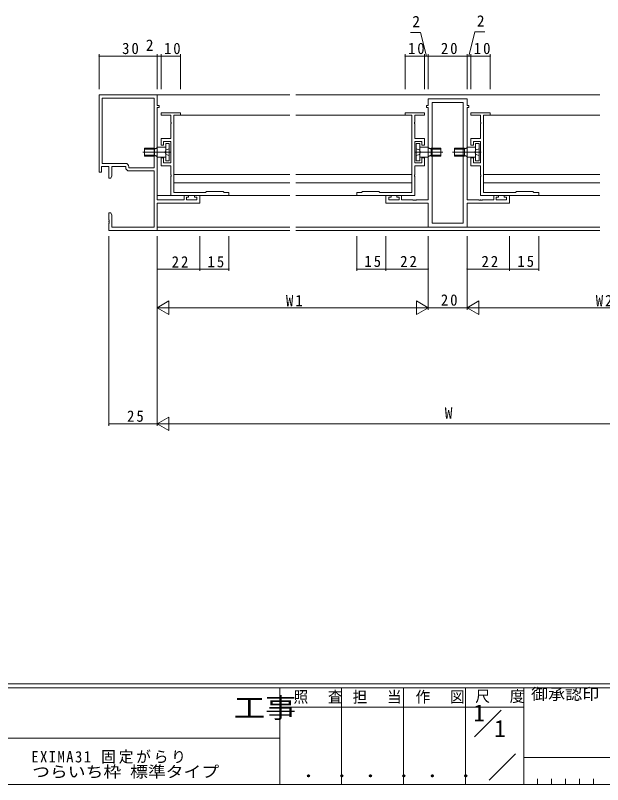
# Model space of a CAD drawing. Units: millimetres, scale not verified. Extents: x -841 to 292, y -594 to 212.
# Drawn here: x -237.5 to 65.8, y -594 to -196.5 of the extents above; entities that cross this region are included whole.
import ezdxf
from ezdxf.enums import TextEntityAlignment as Align

# ---------------------------------------------------------------- set-up
doc = ezdxf.new("R2010")
doc.units = ezdxf.units.MM
doc.header["$LTSCALE"] = 2
doc.linetypes.add('CHAIN2', pattern=[12, 9, -1, 1, -1])
doc.linetypes.add('DASHED3', pattern=[4, 3, -1])
for name, color, linetype, lineweight in [('0-1_YKK_ZWAK', 7, 'Continuous', 9), ('0-3_YKK_11', 7, 'Continuous', 9), ('0-4_YKK_12', 2, 'Continuous', 9), ('0-5_YKK_D', 6, 'Continuous', 9), ('0-6_YKK_13', 4, 'Continuous', 9)]:
    doc.layers.add(name, color=color, linetype=linetype, lineweight=lineweight)
doc.layers.add('0-2_USER1', color=7, linetype='Continuous')
doc.styles.add('ＭＳ ゴシック', font='')
doc.styles.get('ＭＳ ゴシック').set_extended_font_data('MS Gothic')

msp = doc.modelspace()

# ---------------------------------------------------------------- linework, layer by layer
at = {"layer": '0-1_YKK_ZWAK'}
for p, q in [((263, -542), (-837, -542)), ((209, -544), (-837, -544)), ((-101, -544), (-101, -594)), ((-69, -544), (-69, -594)), ((-37, -544), (-37, -594)), ((-5, -544), (-5, -594)), ((25, -544), (25, -594)), ((-3.594, -553.999), (-101, -553.999)), ((-3.594, -553.999), (25, -553.999)), ((-0.471, -569.337), (13.376, -555.49)), ((-285, -569.999), (-101, -569.999)), ((7.103, -591.636), (20.709, -578.03)), ((25, -580), (169, -580)), ((32.2, -591), (32.2, -594)), ((39.4, -591), (39.4, -594)), ((46.6, -591), (46.6, -594)), ((53.8, -591), (53.8, -594)), ((61, -591), (61, -594)), ((-837, -594), (209, -594))]:
    msp.add_line(p, q, dxfattribs=at)
at = {"layer": '0-3_YKK_11'}
for p, q in [((-194.243, -237.6), (-194.243, -277.6)), ((-164.243, -237.6), (-194.243, -237.6)), ((-164.243, -243.1), (-164.243, -237.6)), ((-192.613, -272.97), (-192.613, -239.23)), ((-192.613, -239.23), (-165.873, -239.23)), ((-165.873, -239.23), (-165.873, -275.3)), ((-165.873, -239.23), (-165.873, -275.3)), ((-24.243, -239.6), (-4.243, -239.6)), ((-24.243, -243.1), (-24.243, -239.6)), ((-22.313, -241.53), (-22.313, -303.97)), ((-6.173, -241.53), (-22.313, -241.53)), ((-6.173, -303.97), (-6.173, -241.53)), ((-6.173, -303.97), (-6.173, -241.53)), ((-4.243, -239.6), (-4.243, -243.1)), ((-163.243, -243.1), (-164.243, -243.1)), ((-164.243, -244.1), (-163.243, -244.1)), ((-164.243, -291.87), (-164.243, -244.1)), ((-163.243, -244.1), (-163.243, -243.1)), ((-25.243, -243.1), (-24.243, -243.1)), ((-25.243, -244.1), (-25.243, -243.1)), ((-24.243, -244.1), (-25.243, -244.1)), ((-24.243, -291.87), (-24.243, -244.1)), ((-4.243, -243.1), (-3.243, -243.1)), ((-3.243, -244.1), (-4.243, -244.1)), ((-4.243, -244.1), (-4.243, -291.87)), ((-3.243, -243.1), (-3.243, -244.1)), ((-162.243, -246.9), (-152.243, -246.9)), ((-162.243, -248.1), (-162.243, -246.9)), ((-157.243, -248.1), (-162.243, -248.1)), ((-157.243, -251.642), (-157.243, -248.1)), ((-152.243, -248.1), (-155.743, -248.1)), ((-155.743, -248.1), (-155.743, -288.1)), ((-152.243, -246.9), (-152.243, -248.1)), ((-36.243, -246.9), (-36.243, -248.1)), ((-26.243, -246.9), (-36.243, -246.9)), ((-36.243, -248.1), (-32.743, -248.1)), ((-32.743, -248.1), (-32.743, -288.1)), ((-31.243, -248.1), (-26.243, -248.1)), ((-31.243, -251.642), (-31.243, -248.1)), ((-26.243, -248.1), (-26.243, -246.9)), ((-2.243, -246.9), (7.757, -246.9)), ((-2.243, -248.1), (-2.243, -246.9)), ((2.757, -248.1), (-2.243, -248.1)), ((2.757, -251.642), (2.757, -248.1)), ((7.757, -248.1), (4.257, -248.1)), ((4.257, -248.1), (4.257, -288.1)), ((7.757, -246.9), (7.757, -248.1)), ((-157.123, -251.825), (-157.243, -251.642)), ((-157.243, -252.558), (-157.123, -252.375)), ((-157.243, -260.2), (-157.243, -252.558)), ((-157.123, -252.375), (-157.123, -251.825)), ((-31.363, -251.825), (-31.243, -251.642)), ((-31.363, -252.375), (-31.363, -251.825)), ((-31.243, -252.558), (-31.363, -252.375)), ((-31.243, -260.2), (-31.243, -252.558)), ((2.877, -251.825), (2.757, -251.642)), ((2.757, -252.558), (2.877, -252.375)), ((2.757, -260.2), (2.757, -252.558)), ((2.877, -252.375), (2.877, -251.825)), ((-162.243, -260.2), (-157.243, -260.2)), ((-162.243, -263.6), (-162.243, -260.2)), ((-160.943, -261.7), (-160.943, -263.6)), ((-157.243, -261.7), (-160.943, -261.7)), ((-157.243, -272.7), (-157.243, -261.7)), ((-26.243, -260.2), (-31.243, -260.2)), ((-31.243, -261.7), (-27.543, -261.7)), ((-31.243, -272.7), (-31.243, -261.7)), ((-27.543, -261.7), (-27.543, -263.6)), ((-26.243, -263.6), (-26.243, -260.2)), ((-2.243, -260.2), (2.757, -260.2)), ((-2.243, -263.6), (-2.243, -260.2)), ((-0.943, -261.7), (-0.943, -263.6)), ((2.757, -261.7), (-0.943, -261.7)), ((2.757, -272.7), (2.757, -261.7)), ((-160.943, -263.6), (-162.243, -263.6)), ((-27.543, -263.6), (-26.243, -263.6)), ((-0.943, -263.6), (-2.243, -263.6)), ((-162.243, -270.1), (-160.943, -270.1)), ((-162.243, -274.2), (-162.243, -270.1)), ((-160.943, -270.1), (-160.943, -272.7)), ((-27.543, -270.1), (-27.543, -272.7)), ((-26.243, -270.1), (-27.543, -270.1)), ((-26.243, -274.2), (-26.243, -270.1)), ((-2.243, -270.1), (-0.943, -270.1)), ((-2.243, -274.2), (-2.243, -270.1)), ((-0.943, -270.1), (-0.943, -272.7)), ((-180.713, -272.97), (-192.613, -272.97)), ((-157.243, -274.2), (-162.243, -274.2)), ((-160.943, -272.7), (-157.243, -272.7)), ((-157.243, -278.842), (-157.243, -274.2)), ((-27.543, -272.7), (-31.243, -272.7)), ((-31.243, -274.2), (-26.243, -274.2)), ((-31.243, -278.842), (-31.243, -274.2)), ((2.757, -274.2), (-2.243, -274.2)), ((-0.943, -272.7), (2.757, -272.7)), ((2.757, -278.842), (2.757, -274.2)), ((-194.243, -277.6), (-192.943, -277.6)), ((-192.943, -274.6), (-189.243, -274.6)), ((-192.943, -277.6), (-192.943, -274.6)), ((-189.243, -274.6), (-189.243, -280.6)), ((-187.613, -279.509), (-187.613, -274.6)), ((-187.613, -274.6), (-180.543, -274.6)), ((-180.543, -274.6), (-180.543, -275.13)), ((-178.913, -275.3), (-178.913, -274.77)), ((-165.873, -275.3), (-178.913, -275.3)), ((-178.743, -276.93), (-165.873, -276.93)), ((-165.873, -276.93), (-165.873, -305.97)), ((-189.243, -280.6), (-188.243, -280.6)), ((-188.243, -280.6), (-187.613, -279.509)), ((-157.123, -279.025), (-157.243, -278.842)), ((-157.243, -279.758), (-157.123, -279.575)), ((-157.243, -289.6), (-157.243, -279.758)), ((-157.123, -279.575), (-157.123, -279.025)), ((-31.363, -279.025), (-31.243, -278.842)), ((-31.363, -279.575), (-31.363, -279.025)), ((-31.243, -279.758), (-31.363, -279.575)), ((-31.243, -289.6), (-31.243, -279.758)), ((2.877, -279.025), (2.757, -278.842)), ((2.757, -279.758), (2.877, -279.575)), ((2.757, -289.6), (2.757, -279.758)), ((2.877, -279.575), (2.877, -279.025)), ((-127.243, -289.6), (-157.243, -289.6)), ((-155.743, -288.1), (-139.243, -288.1)), ((-150.343, -289.6), (-150.343, -291.87)), ((-148.043, -289.6), (-150.343, -289.6)), ((-148.043, -290.4), (-148.043, -289.6)), ((-145.043, -289.6), (-145.043, -290.4)), ((-142.243, -289.6), (-145.043, -289.6)), ((-142.243, -293.5), (-142.243, -289.6)), ((-139.243, -288.1), (-138.743, -287.6)), ((-138.743, -287.6), (-130.243, -287.6)), ((-130.243, -287.6), (-129.743, -288.1)), ((-129.743, -288.1), (-127.243, -288.1)), ((-127.243, -288.1), (-127.243, -289.6)), ((-61.243, -288.1), (-61.243, -289.6)), ((-58.743, -288.1), (-61.243, -288.1)), ((-61.243, -289.6), (-31.243, -289.6)), ((-58.243, -287.6), (-58.743, -288.1)), ((-49.743, -287.6), (-58.243, -287.6)), ((-49.243, -288.1), (-49.743, -287.6)), ((-32.743, -288.1), (-49.243, -288.1)), ((-46.243, -289.6), (-43.443, -289.6)), ((-46.243, -293.5), (-46.243, -289.6)), ((-43.443, -289.6), (-43.443, -290.4)), ((-40.443, -289.6), (-38.143, -289.6)), ((-40.443, -290.4), (-40.443, -289.6)), ((-38.143, -289.6), (-38.143, -291.87)), ((32.757, -289.6), (2.757, -289.6)), ((4.257, -288.1), (20.757, -288.1)), ((9.657, -289.6), (11.957, -289.6)), ((9.657, -291.87), (9.657, -289.6)), ((11.957, -289.6), (11.957, -290.4)), ((14.957, -289.6), (17.757, -289.6)), ((14.957, -290.4), (14.957, -289.6)), ((17.757, -289.6), (17.757, -293.5)), ((20.757, -288.1), (21.257, -287.6)), ((21.257, -287.6), (29.757, -287.6)), ((29.757, -287.6), (30.257, -288.1)), ((30.257, -288.1), (32.757, -288.1)), ((32.757, -288.1), (32.757, -289.6)), ((-150.343, -291.87), (-164.243, -291.87)), ((-164.243, -307.6), (-164.243, -293.5)), ((-164.243, -293.5), (-142.243, -293.5)), ((-149.143, -290.4), (-148.043, -290.4)), ((-149.143, -291.87), (-149.143, -290.4)), ((-143.873, -291.87), (-149.143, -291.87)), ((-145.043, -290.4), (-143.873, -290.4)), ((-143.873, -290.4), (-143.873, -291.87)), ((-24.243, -293.5), (-46.243, -293.5)), ((-44.613, -290.4), (-44.613, -291.87)), ((-43.443, -290.4), (-44.613, -290.4)), ((-44.613, -291.87), (-39.343, -291.87)), ((-39.343, -290.4), (-40.443, -290.4)), ((-39.343, -291.87), (-39.343, -290.4)), ((-38.143, -291.87), (-32.202, -291.87)), ((-32.202, -291.87), (-32.018, -291.99)), ((-32.018, -291.99), (-31.469, -291.99)), ((-31.469, -291.99), (-31.285, -291.87)), ((-31.285, -291.87), (-31.202, -291.87)), ((-31.202, -291.87), (-31.018, -291.99)), ((-31.018, -291.99), (-30.469, -291.99)), ((-30.469, -291.99), (-30.285, -291.87)), ((-30.285, -291.87), (-24.243, -291.87)), ((-24.243, -305.9), (-24.243, -293.5)), ((-4.243, -291.87), (1.798, -291.87)), ((-4.243, -293.5), (-4.243, -305.9)), ((17.757, -293.5), (-4.243, -293.5)), ((1.798, -291.87), (1.982, -291.99)), ((1.982, -291.99), (2.531, -291.99)), ((2.531, -291.99), (2.715, -291.87)), ((2.715, -291.87), (2.798, -291.87)), ((2.798, -291.87), (2.982, -291.99)), ((2.982, -291.99), (3.532, -291.99)), ((3.532, -291.99), (3.715, -291.87)), ((3.715, -291.87), (9.657, -291.87)), ((10.857, -290.4), (10.857, -291.87)), ((11.957, -290.4), (10.857, -290.4)), ((10.857, -291.87), (16.127, -291.87)), ((16.127, -290.4), (14.957, -290.4)), ((16.127, -291.87), (16.127, -290.4)), ((-189.243, -298.6), (-189.243, -302.142)), ((-188.243, -298.6), (-189.243, -298.6)), ((-187.613, -299.691), (-188.243, -298.6)), ((-187.613, -305.97), (-187.613, -299.691)), ((-189.243, -302.142), (-189.123, -302.325)), ((-189.123, -302.875), (-189.243, -303.058)), ((-189.243, -303.058), (-189.243, -303.142)), ((-189.243, -303.142), (-189.123, -303.325)), ((-189.123, -303.875), (-189.243, -304.058)), ((-189.243, -304.058), (-189.243, -307.6)), ((-189.123, -302.325), (-189.123, -302.875)), ((-189.123, -303.325), (-189.123, -303.875)), ((-165.873, -305.97), (-187.613, -305.97)), ((-4.243, -305.9), (-24.243, -305.9)), ((-22.313, -303.97), (-6.173, -303.97)), ((-189.243, -307.6), (-164.243, -307.6))]:
    msp.add_line(p, q, dxfattribs=at)
for centre, start, end in [((-180.713, -274.77), 0, 89.99998), ((-178.743, -275.13), 180, 269.99998)]:
    msp.add_arc(centre, 1.8, start, end, dxfattribs=at)
at = {"layer": '0-4_YKK_12'}
for p, q in [((-164.543, -237.6), (-95.743, -237.6)), ((-92.743, -237.6), (64.257, -237.6)), ((-155.743, -248.1), (-95.743, -248.1)), ((-155.743, -248.1), (-155.743, -283.1)), ((-61.243, -248.1), (-92.743, -248.1)), ((-84.243, -248.1), (-32.743, -248.1)), ((-32.743, -248.1), (-32.743, -283.1)), ((55.757, -248.1), (4.257, -248.1)), ((4.257, -248.1), (4.257, -283.1)), ((32.757, -248.1), (64.257, -248.1)), ((-155.743, -278.8), (-95.743, -278.8)), ((-61.243, -278.8), (-92.743, -278.8)), ((-32.743, -278.8), (-84.243, -278.8)), ((4.257, -278.8), (55.757, -278.8)), ((32.757, -278.8), (64.257, -278.8)), ((-155.743, -283.1), (-95.743, -283.1)), ((-61.243, -283.1), (-92.743, -283.1)), ((-32.743, -283.1), (-84.243, -283.1)), ((4.257, -283.1), (55.757, -283.1)), ((32.757, -283.1), (64.257, -283.1)), ((-164.243, -289.6), (-95.743, -289.6)), ((-61.243, -289.6), (-92.743, -289.6)), ((32.757, -289.6), (64.257, -289.6)), ((-164.243, -305.97), (-95.743, -305.97)), ((-92.743, -305.97), (64.257, -305.97)), ((-164.543, -307.6), (-95.743, -307.6)), ((-92.743, -307.6), (64.257, -307.6))]:
    msp.add_line(p, q, dxfattribs=at)
at = {"layer": '0-5_YKK_D'}
for p, q in [((-28.331, -205.39), (-33.531, -205.39)), ((-25.243, -217.6), (-28.331, -205.39)), ((-3.243, -217.6), (-0.209, -205.082)), ((-0.209, -205.082), (4.991, -205.082)), ((-194.243, -234.6), (-194.243, -216.6)), ((-194.243, -217.6), (-164.243, -217.6)), ((-164.243, -217.6), (-171.143, -217.6)), ((-164.243, -234.6), (-164.243, -216.6)), ((-164.243, -234.6), (-164.243, -216.6)), ((-162.243, -217.6), (-164.243, -217.6)), ((-162.243, -234.6), (-162.243, -216.6)), ((-162.243, -234.6), (-162.243, -216.6)), ((-162.243, -217.6), (-152.243, -217.6)), ((-152.243, -234.6), (-152.243, -216.6)), ((-36.243, -234.6), (-36.243, -216.6)), ((-26.243, -217.6), (-36.243, -217.6)), ((-26.243, -234.6), (-26.243, -216.6)), ((-26.243, -234.6), (-26.243, -216.6)), ((-26.243, -217.6), (-24.243, -217.6)), ((-24.243, -234.6), (-24.243, -216.6)), ((-24.243, -234.6), (-24.243, -216.6)), ((-24.243, -217.6), (-4.243, -217.6)), ((-4.243, -234.6), (-4.243, -216.6)), ((-4.243, -234.6), (-4.243, -216.6)), ((-2.243, -217.6), (-4.243, -217.6)), ((-2.243, -234.6), (-2.243, -216.6)), ((-2.243, -234.6), (-2.243, -216.6)), ((-2.243, -217.6), (7.757, -217.6)), ((7.757, -234.6), (7.757, -216.6)), ((-189.241, -310.6), (-189.241, -408.6)), ((-164.243, -310.6), (-164.243, -348.6)), ((-164.243, -310.6), (-164.243, -328.6)), ((-164.241, -310.6), (-164.241, -408.6)), ((-164.241, -310.6), (-164.241, -408.6)), ((-142.243, -310.6), (-142.243, -328.6)), ((-142.243, -310.6), (-142.243, -328.6)), ((-127.243, -310.6), (-127.243, -328.6)), ((-61.243, -310.6), (-61.243, -328.6)), ((-46.243, -310.6), (-46.243, -328.6)), ((-46.243, -310.6), (-46.243, -328.6)), ((-24.243, -310.6), (-24.243, -328.6)), ((-24.243, -310.6), (-24.243, -348.6)), ((-24.243, -310.6), (-24.243, -348.6)), ((-4.243, -310.6), (-4.243, -328.6)), ((-4.243, -310.6), (-4.243, -348.6)), ((-4.243, -310.6), (-4.243, -348.6)), ((17.757, -310.6), (17.757, -328.6)), ((17.757, -310.6), (17.757, -328.6)), ((32.757, -310.6), (32.757, -328.6)), ((-164.243, -327.6), (-142.243, -327.6)), ((-142.243, -327.6), (-127.243, -327.6)), ((-61.243, -327.6), (-46.243, -327.6)), ((-46.243, -327.6), (-24.243, -327.6)), ((17.757, -327.6), (-4.243, -327.6)), ((32.757, -327.6), (17.757, -327.6)), ((-164.243, -347.6), (-158.181, -344.1)), ((-158.181, -351.1), (-158.181, -344.1)), ((-30.306, -344.1), (-30.306, -351.1)), ((-24.243, -347.6), (-30.306, -344.1)), ((-4.243, -347.6), (1.819, -344.1)), ((1.819, -351.1), (1.819, -344.1)), ((-164.243, -347.6), (-152.119, -347.6)), ((-164.243, -347.6), (-158.181, -351.1)), ((-31.243, -347.6), (-157.243, -347.6)), ((-24.243, -347.6), (-36.368, -347.6)), ((-24.243, -347.6), (-30.306, -351.1)), ((-24.243, -347.6), (-4.243, -347.6)), ((-4.243, -347.6), (7.881, -347.6)), ((-4.243, -347.6), (1.819, -351.1)), ((2.757, -347.6), (128.757, -347.6)), ((-164.241, -407.6), (-158.179, -404.1)), ((-158.179, -411.1), (-158.179, -404.1)), ((-164.241, -407.6), (-189.241, -407.6)), ((-164.241, -407.6), (-152.117, -407.6)), ((-164.241, -407.6), (-158.179, -411.1)), ((-157.241, -407.6), (128.759, -407.6))]:
    msp.add_line(p, q, dxfattribs=at)
for centre, start, end in [((-194.243, -217.6), 0, 180), ((-194.243, -217.6), 180, 0), ((-164.243, -217.6), 0, 180), ((-164.243, -217.6), 0, 180), ((-164.243, -217.6), 180, 0), ((-164.243, -217.6), 180, 0), ((-162.243, -217.6), 0, 180), ((-162.243, -217.6), 0, 180), ((-162.243, -217.6), 180, 0), ((-162.243, -217.6), 180, 0), ((-152.243, -217.6), 0, 180), ((-152.243, -217.6), 180, 0), ((-36.243, -217.6), 0, 180), ((-36.243, -217.6), 180, 0), ((-26.243, -217.6), 0, 180), ((-26.243, -217.6), 0, 180), ((-26.243, -217.6), 180, 0), ((-26.243, -217.6), 180, 0), ((-24.243, -217.6), 0, 180), ((-24.243, -217.6), 0, 180), ((-24.243, -217.6), 180, 0), ((-24.243, -217.6), 180, 0), ((-4.243, -217.6), 0, 180), ((-4.243, -217.6), 0, 180), ((-4.243, -217.6), 180, 0), ((-4.243, -217.6), 180, 0), ((-2.243, -217.6), 0, 180), ((-2.243, -217.6), 0, 180), ((-2.243, -217.6), 180, 0), ((-2.243, -217.6), 180, 0), ((7.757, -217.6), 0, 180), ((7.757, -217.6), 180, 0), ((-164.243, -327.6), 0, 180), ((-164.243, -327.6), 180, 0), ((-142.243, -327.6), 0, 180), ((-142.243, -327.6), 0, 180), ((-142.243, -327.6), 180, 0), ((-142.243, -327.6), 180, 0), ((-127.243, -327.6), 0, 180), ((-127.243, -327.6), 180, 0), ((-61.243, -327.6), 0, 180), ((-61.243, -327.6), 180, 0), ((-46.243, -327.6), 0, 180), ((-46.243, -327.6), 0, 180), ((-46.243, -327.6), 180, 0), ((-46.243, -327.6), 180, 0), ((-24.243, -327.6), 0, 180), ((-24.243, -327.6), 180, 0), ((-4.243, -327.6), 0, 180), ((-4.243, -327.6), 180, 0), ((17.757, -327.6), 0, 180), ((17.757, -327.6), 0, 180), ((17.757, -327.6), 180, 0), ((17.757, -327.6), 180, 0), ((32.757, -327.6), 0, 180), ((32.757, -327.6), 180, 0), ((-189.241, -407.6), 0, 180), ((-189.241, -407.6), 180, 0)]:
    msp.add_arc(centre, 0.106, start, end, dxfattribs=at)
at = {"layer": '0-6_YKK_13'}
for p, q in [((-170.743, -265.2), (-165.643, -265.2)), ((-170.743, -269.2), (-170.743, -265.2)), ((-170.743, -265.579), (-165.643, -265.579)), ((-165.643, -265.2), (-165.643, -269.2)), ((-165.643, -265.579), (-164.628, -265.339)), ((-164.243, -264.6), (-159.843, -264.6)), ((-164.243, -269.8), (-164.243, -264.6)), ((-158.043, -262.7), (-159.843, -262.7)), ((-159.843, -262.7), (-159.843, -271.7)), ((-158.043, -271.7), (-158.043, -262.7)), ((-30.443, -262.7), (-28.643, -262.7)), ((-30.443, -271.7), (-30.443, -262.7)), ((-28.643, -262.7), (-28.643, -271.7)), ((-24.243, -264.6), (-28.643, -264.6)), ((-24.243, -269.8), (-24.243, -264.6)), ((-22.843, -265.579), (-23.859, -265.339)), ((-22.843, -265.2), (-22.843, -269.2)), ((-17.743, -265.2), (-22.843, -265.2)), ((-17.743, -265.579), (-22.843, -265.579)), ((-17.743, -269.2), (-17.743, -265.2)), ((-10.743, -265.2), (-5.643, -265.2)), ((-10.743, -269.2), (-10.743, -265.2)), ((-10.743, -265.579), (-5.643, -265.579)), ((-5.643, -265.2), (-5.643, -269.2)), ((-5.643, -265.579), (-4.628, -265.339)), ((-4.243, -264.6), (0.156, -264.6)), ((-4.243, -269.8), (-4.243, -264.6)), ((1.957, -262.7), (0.156, -262.7)), ((0.156, -262.7), (0.156, -271.7)), ((1.957, -271.7), (1.957, -262.7)), ((-170.743, -268.821), (-165.643, -268.821)), ((-165.643, -269.2), (-170.743, -269.2)), ((-165.643, -268.821), (-164.628, -269.061)), ((-164.831, -269.055), (-165.643, -269.2)), ((-164.243, -269.548), (-164.831, -269.055)), ((-159.843, -269.8), (-164.243, -269.8)), ((-28.643, -269.8), (-24.243, -269.8)), ((-24.243, -269.548), (-23.656, -269.055)), ((-22.843, -268.821), (-23.859, -269.061)), ((-23.656, -269.055), (-22.843, -269.2)), ((-17.743, -268.821), (-22.843, -268.821)), ((-22.843, -269.2), (-17.743, -269.2)), ((-10.743, -268.821), (-5.643, -268.821)), ((-5.643, -269.2), (-10.743, -269.2)), ((-5.643, -268.821), (-4.628, -269.061)), ((-4.831, -269.055), (-5.643, -269.2)), ((-4.243, -269.548), (-4.831, -269.055)), ((0.156, -269.8), (-4.243, -269.8)), ((-159.843, -271.7), (-158.043, -271.7)), ((-28.643, -271.7), (-30.443, -271.7)), ((0.156, -271.7), (1.957, -271.7))]:
    msp.add_line(p, q, dxfattribs=at)
at = {"layer": '0-6_YKK_13', "linetype": 'DASHED3'}
for p, q in [((-160.278, -267.2), (-159.669, -266.055)), ((-159.669, -266.055), (-158.043, -265.4)), ((-28.818, -266.055), (-30.443, -265.4)), ((-28.209, -267.2), (-28.818, -266.055)), ((-0.278, -267.2), (0.331, -266.055)), ((0.331, -266.055), (1.957, -265.4)), ((-159.669, -268.345), (-160.278, -267.2)), ((-158.043, -269), (-159.669, -268.345)), ((-30.443, -269), (-28.818, -268.345)), ((-28.818, -268.345), (-28.209, -267.2)), ((0.331, -268.345), (-0.278, -267.2)), ((1.957, -269), (0.331, -268.345))]:
    msp.add_line(p, q, dxfattribs=at)
at = {"layer": '0-6_YKK_13', "linetype": 'CHAIN2'}
for p, q in [((-157.043, -267.2), (-171.743, -267.2)), ((-31.443, -267.2), (-16.743, -267.2)), ((2.957, -267.2), (-11.743, -267.2))]:
    msp.add_line(p, q, dxfattribs=at)
at = {"layer": '0-6_YKK_13'}
for points in [[(-164.243, -264.852), (-164.831, -265.345), (-165.643, -265.2)], [(-24.243, -264.852), (-23.656, -265.345), (-22.843, -265.2)], [(-4.243, -264.852), (-4.831, -265.345), (-5.643, -265.2)]]:
    msp.add_lwpolyline(points, dxfattribs=at)

# ---------------------------------------------------------------- texts
at = {"layer": '0-1_YKK_ZWAK', "style": 'ＭＳ ゴシック', "width": 1.1}
msp.add_text('御承認印', height=5.865, dxfattribs=at).set_placement((28.81, -551.904), align=Align.BOTTOM_LEFT)
at = {"layer": '0-1_YKK_ZWAK', "color": 2, "style": 'ＭＳ ゴシック', "width": 1.15}
msp.add_text('工事', height=10.26, dxfattribs=at).set_placement((-124.669, -562.509), align=Align.BOTTOM_LEFT)
at = {"layer": '0-1_YKK_ZWAK', "color": 3, "style": 'ＭＳ ゴシック', "width": 1.15}
for p in [(-94.636, -592.494), (-62.636, -592.494), (-30.636, -592.494)]:
    msp.add_text(' ． ．', height=7.331, dxfattribs=at).set_placement(p, align=Align.BOTTOM_LEFT)
at = {"layer": '0-1_YKK_ZWAK', "char_height": 5.865, "attachment_point": 7, "style": 'ＭＳ ゴシック'}
for s, insert in [('\\T1.17;\\W0.95;尺\\~\\~度', (0.017, -551.91)), ('\\T1.17;\\W0.95;照\\~\\~査', (-93.873, -552.257)), ('\\T1.17;\\W0.95;担\\~\\~当', (-63.351, -552.257)), ('\\T1.17;\\W0.95;作\\~\\~図', (-30.829, -552.231))]:
    msp.add_mtext(s, dxfattribs=dict(at, insert=insert))
at = {"layer": '0-2_USER1', "color": 3, "style": 'ＭＳ ゴシック'}
for p in [(-1, -563.999), (9.762, -571.999)]:
    msp.add_text('1', height=8.798, dxfattribs=at).set_placement(p, align=Align.BOTTOM_LEFT)
at = {"layer": '0-2_USER1', "style": 'ＭＳ ゴシック', "width": 1.15}
msp.add_text('つらいち枠 標準タイプ', height=5.865, dxfattribs=at).set_placement((-228.847, -592.035), align=Align.BOTTOM_LEFT)
at = {"layer": '0-2_USER1', "insert": (-229.29, -583.213), "char_height": 5.865, "attachment_point": 7, "style": 'ＭＳ ゴシック'}
msp.add_mtext('\\T1.19;\\W0.95;EXIMA31\\~固定がらり', dxfattribs=at)
at = {"layer": '0-5_YKK_D', "color": 7, "style": 'ＭＳ ゴシック'}
for s, p in [('2', (-32.531, -204.39)), ('2', (0.791, -204.082)), ('2', (-170.143, -216.6)), ('W', (-15.777, -406.6))]:
    msp.add_text(s, height=5.865, dxfattribs=at).set_placement(p, align=Align.BOTTOM_LEFT)
at = {"layer": '0-5_YKK_D', "color": 7, "char_height": 5.865, "attachment_point": 7, "style": 'ＭＳ ゴシック'}
for s, insert in [('\\T1.27;\\W0.95;30', (-182.374, -216.6)), ('\\T1.27;\\W0.95;10', (-160.763, -216.6)), ('\\T1.27;\\W0.95;10', (-34.763, -216.6)), ('\\T1.27;\\W0.95;20', (-17.763, -216.6)), ('\\T1.27;\\W0.95;10', (-0.763, -216.6)), ('\\T1.27;\\W0.95;22', (-156.763, -326.8)), ('\\T1.27;\\W0.95;15', (-138.263, -326.8)), ('\\T1.27;\\W0.95;15', (-57.263, -326.6)), ('\\T1.27;\\W0.95;22', (-38.763, -326.6)), ('\\T1.27;\\W0.95;22', (3.236, -326.6)), ('\\T1.27;\\W0.95;15', (21.736, -326.6)), ('\\T1.27;\\W0.95;W1', (-97.763, -346.8)), ('\\T1.27;\\W0.95;20', (-17.763, -346.6)), ('\\T1.27;\\W0.95;W2', (62.237, -346.8)), ('\\T1.27;\\W0.95;25', (-179.823, -406.6))]:
    msp.add_mtext(s, dxfattribs=dict(at, insert=insert))

doc.saveas('drawing.dxf')
